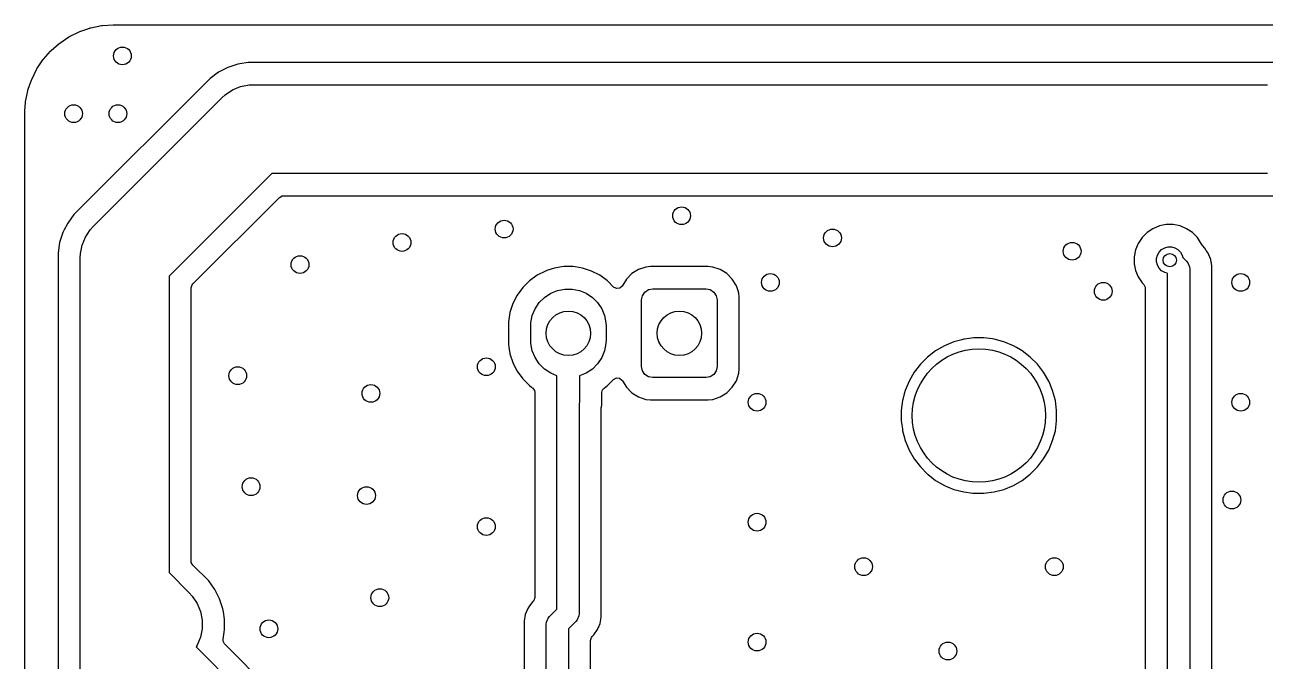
# Model space of a CAD drawing. Extents: x 2.03 to 8.88, y -5.74 to -2.97.
# Drawn here: x 2.028 to 3.128, y -3.537 to -2.972 of the extents above; entities that cross this region are included whole.
import ezdxf

# ---------------------------------------------------------------- set-up
doc = ezdxf.new("R2010")
doc.units = 0
doc.header["$MEASUREMENT"] = 0
doc.layers.add('BLACK', color=7, linetype='CONTINUOUS')

msp = doc.modelspace()

# ---------------------------------------------------------------- linework, layer by layer
at = {"layer": 'BLACK', "linetype": 'CONTINUOUS'}
for p, q in [((2.0672, -2.9829), (2.0759, -2.9786)), ((2.0759, -2.9786), (2.0765, -2.9784)), ((2.0765, -2.9784), (2.0834, -2.976)), ((2.0834, -2.976), (2.0856, -2.9752)), ((2.0856, -2.9752), (2.0862, -2.9751)), ((2.0862, -2.9751), (2.0957, -2.9732)), ((2.0957, -2.9732), (2.0963, -2.9731)), ((2.0963, -2.9731), (2.1061, -2.9725)), ((2.1061, -2.9725), (2.1065, -2.9725)), ((2.1065, -2.9725), (2.1089, -2.9725)), ((2.1089, -2.9725), (3.4515, -2.9725)), ((2.0509, -2.9953), (2.0581, -2.9889)), ((2.0581, -2.9889), (2.0586, -2.9886)), ((2.0586, -2.9886), (2.0667, -2.9832)), ((2.0667, -2.9832), (2.0672, -2.9829)), ((2.0383, -3.0116), (2.0437, -3.0035)), ((2.0437, -3.0035), (2.0441, -3.003)), ((2.0441, -3.003), (2.0504, -2.9958)), ((2.0504, -2.9958), (2.0509, -2.9953)), ((2.0337, -3.0208), (2.038, -3.0121)), ((2.038, -3.0121), (2.0383, -3.0116)), ((2.1994, -3.0144), (2.1919, -3.0199)), ((2.2077, -3.0102), (2.1994, -3.0144)), ((2.2165, -3.0073), (2.2077, -3.0102)), ((2.2182, -3.007), (2.2165, -3.0073)), ((2.2257, -3.0058), (2.2182, -3.007)), ((2.2182, -3.007), (2.2182, -3.007)), ((3.44, -3.0058), (2.2257, -3.0058)), ((2.0304, -3.0305), (2.0321, -3.0253)), ((2.0321, -3.0253), (2.0335, -3.0214)), ((2.0335, -3.0214), (2.0337, -3.0208)), ((2.1919, -3.0199), (2.0711, -3.1406)), ((2.1919, -3.0199), (2.1919, -3.0199)), ((2.2189, -3.0272), (2.2265, -3.0257)), ((2.2265, -3.0257), (2.2304, -3.0256)), ((2.2304, -3.0256), (2.874, -3.0256)), ((2.874, -3.0256), (2.9528, -3.0256)), ((2.9528, -3.0256), (3.1299, -3.0256)), ((2.0283, -3.0406), (2.0302, -3.0311)), ((2.0302, -3.0311), (2.0304, -3.0305)), ((2.2025, -3.0371), (2.2054, -3.0345)), ((2.2054, -3.0345), (2.2118, -3.0302)), ((2.2118, -3.0302), (2.2189, -3.0272)), ((2.0277, -3.0486), (2.0282, -3.0412)), ((2.0282, -3.0412), (2.0283, -3.0406)), ((2.0883, -3.1513), (2.2025, -3.0371)), ((2.0276, -3.051), (2.0277, -3.0486)), ((2.0276, -3.0513), (2.0276, -3.051)), ((2.0276, -5.2241), (2.0276, -3.0513)), ((2.2467, -3.1043), (2.1555, -3.1954)), ((2.874, -3.1043), (2.2467, -3.1043)), ((2.9528, -3.1043), (2.874, -3.1043)), ((3.1299, -3.1043), (2.9528, -3.1043)), ((2.2534, -3.1254), (2.2558, -3.1241)), ((2.2558, -3.1241), (2.2568, -3.124)), ((2.2568, -3.124), (2.8694, -3.124)), ((2.8694, -3.124), (2.9481, -3.124)), ((2.9481, -3.124), (3.1253, -3.124)), ((3.1253, -3.124), (3.1644, -3.124)), ((2.1766, -3.2022), (2.2534, -3.1254)), ((2.0711, -3.1406), (2.0656, -3.1482)), ((2.0711, -3.1406), (2.0711, -3.1406)), ((2.0614, -3.1565), (2.0585, -3.1653)), ((2.0625, -3.1542), (2.0614, -3.1565)), ((2.0656, -3.1482), (2.0625, -3.1542)), ((2.0829, -3.1583), (2.0857, -3.1542)), ((2.0857, -3.1542), (2.0883, -3.1513)), ((3.0232, -3.1566), (3.0188, -3.161)), ((3.0284, -3.1532), (3.0232, -3.1566)), ((3.0232, -3.1566), (3.0232, -3.1566)), ((3.0341, -3.1508), (3.0284, -3.1532)), ((3.0284, -3.1532), (3.0284, -3.1532)), ((3.0402, -3.1496), (3.0341, -3.1508)), ((3.0341, -3.1508), (3.0341, -3.1508)), ((3.0464, -3.1496), (3.0402, -3.1496)), ((3.0402, -3.1496), (3.0402, -3.1496)), ((3.0525, -3.1508), (3.0464, -3.1496)), ((3.0464, -3.1496), (3.0464, -3.1496)), ((3.0582, -3.1532), (3.0525, -3.1508)), ((3.0525, -3.1508), (3.0525, -3.1508)), ((3.0634, -3.1566), (3.0582, -3.1532)), ((3.0582, -3.1532), (3.0582, -3.1532)), ((3.0678, -3.161), (3.0634, -3.1566)), ((3.0634, -3.1566), (3.0634, -3.1566)), ((2.0585, -3.1653), (2.0571, -3.1745)), ((2.077, -3.1753), (2.0785, -3.1677)), ((2.0785, -3.1677), (2.0814, -3.1606)), ((2.0814, -3.1606), (2.0829, -3.1583)), ((3.0154, -3.1662), (3.013, -3.1719)), ((3.0188, -3.161), (3.0154, -3.1662)), ((3.0154, -3.1662), (3.0154, -3.1662)), ((3.0188, -3.161), (3.0188, -3.161)), ((3.0707, -3.1654), (3.0678, -3.161)), ((3.0712, -3.1662), (3.0707, -3.1654)), ((3.0716, -3.1671), (3.0712, -3.1662)), ((3.0723, -3.1681), (3.0716, -3.1671)), ((3.0724, -3.1684), (3.0723, -3.1681)), ((3.0725, -3.1685), (3.0724, -3.1684)), ((3.0741, -3.1701), (3.0725, -3.1685)), ((2.0571, -3.1745), (2.0571, -4.3671)), ((2.0768, -3.1791), (2.077, -3.1753)), ((2.0768, -3.4744), (2.0768, -3.1791)), ((3.013, -3.1719), (3.0118, -3.178)), ((3.0118, -3.178), (3.0118, -3.1842)), ((3.013, -3.1719), (3.013, -3.1719)), ((3.0316, -3.1796), (3.0324, -3.1766)), ((3.0316, -3.1826), (3.0316, -3.1796)), ((3.0324, -3.1766), (3.0339, -3.1739)), ((3.0339, -3.1739), (3.0361, -3.1717)), ((3.0361, -3.1717), (3.0388, -3.1702)), ((3.0388, -3.1702), (3.0418, -3.1694)), ((3.0418, -3.1694), (3.0448, -3.1694)), ((3.0448, -3.1694), (3.0478, -3.1702)), ((3.0478, -3.1702), (3.0505, -3.1717)), ((3.0505, -3.1717), (3.0527, -3.1739)), ((3.0527, -3.1739), (3.0542, -3.1766)), ((3.0542, -3.1766), (3.0548, -3.1786)), ((3.0548, -3.1786), (3.0581, -3.182)), ((3.0749, -3.1713), (3.0741, -3.1701)), ((3.0757, -3.1725), (3.0749, -3.1713)), ((3.0774, -3.175), (3.0757, -3.1725)), ((3.078, -3.1765), (3.0774, -3.175)), ((3.0774, -3.175), (3.0774, -3.175)), ((3.0774, -3.175), (3.0774, -3.175)), ((3.0796, -3.1804), (3.078, -3.1765)), ((2.4894, -3.1907), (2.482, -3.1945)), ((2.4906, -3.1903), (2.4894, -3.1907)), ((2.4953, -3.1888), (2.4906, -3.1903)), ((2.4974, -3.1881), (2.4953, -3.1888)), ((2.5037, -3.1871), (2.4974, -3.1881)), ((2.5057, -3.1868), (2.5037, -3.1871)), ((2.514, -3.1868), (2.5057, -3.1868)), ((2.5159, -3.1871), (2.514, -3.1868)), ((2.5223, -3.1881), (2.5159, -3.1871)), ((2.5303, -3.1907), (2.5223, -3.1881)), ((2.5223, -3.1881), (2.5223, -3.1881)), ((2.5223, -3.1881), (2.5223, -3.1881)), ((2.5377, -3.1945), (2.5303, -3.1907)), ((2.5303, -3.1907), (2.5303, -3.1907)), ((2.5303, -3.1907), (2.5303, -3.1907)), ((2.5721, -3.1894), (2.5662, -3.193)), ((2.5786, -3.1872), (2.5721, -3.1894)), ((2.5721, -3.1894), (2.5721, -3.1894)), ((2.5827, -3.1868), (2.5786, -3.1872)), ((2.5786, -3.1872), (2.5786, -3.1872)), ((2.6339, -3.1868), (2.5827, -3.1868)), ((2.5827, -3.1868), (2.5827, -3.1868)), ((2.6379, -3.1872), (2.6339, -3.1868)), ((2.6435, -3.1891), (2.6379, -3.1872)), ((2.6379, -3.1872), (2.6379, -3.1872)), ((2.6445, -3.1894), (2.6435, -3.1891)), ((2.6459, -3.1903), (2.6445, -3.1894)), ((2.6445, -3.1894), (2.6445, -3.1894)), ((2.6503, -3.193), (2.6459, -3.1903)), ((3.0118, -3.1842), (3.013, -3.1903)), ((3.013, -3.1903), (3.013, -3.1903)), ((3.013, -3.1903), (3.0154, -3.196)), ((3.0324, -3.1856), (3.0316, -3.1826)), ((3.0339, -3.1883), (3.0324, -3.1856)), ((3.0361, -3.1905), (3.0339, -3.1883)), ((3.0388, -3.192), (3.0361, -3.1905)), ((3.0581, -3.182), (3.0594, -3.1835)), ((3.0594, -3.1835), (3.0608, -3.1871)), ((3.0608, -3.1871), (3.0608, -3.1871)), ((3.0608, -3.1871), (3.061, -3.189)), ((3.061, -3.189), (3.061, -3.9016)), ((3.0798, -3.1812), (3.0796, -3.1804)), ((3.0803, -3.1837), (3.0798, -3.1812)), ((3.0803, -3.184), (3.0803, -3.1837)), ((3.0807, -3.186), (3.0803, -3.184)), ((3.0807, -3.1861), (3.0807, -3.186)), ((3.0807, -3.8837), (3.0807, -3.1861)), ((2.1555, -3.1954), (2.1555, -3.4581)), ((2.4752, -3.1994), (2.4693, -3.2053)), ((2.482, -3.1945), (2.4752, -3.1994)), ((2.5445, -3.1994), (2.5377, -3.1945)), ((2.5499, -3.2049), (2.5445, -3.1994)), ((2.5613, -3.1979), (2.5576, -3.204)), ((2.5662, -3.193), (2.5613, -3.1979)), ((2.6552, -3.1979), (2.6503, -3.193)), ((2.6589, -3.2038), (2.6552, -3.1979)), ((3.0154, -3.196), (3.0154, -3.196)), ((3.0154, -3.196), (3.0188, -3.2012)), ((3.0188, -3.2012), (3.0188, -3.2012)), ((3.0188, -3.2012), (3.0202, -3.2026)), ((3.0409, -3.1926), (3.0388, -3.192)), ((3.0413, -3.1931), (3.0409, -3.1926)), ((3.0413, -3.9016), (3.0413, -3.1931)), ((2.1752, -3.2056), (2.176, -3.203)), ((2.1752, -3.4479), (2.1752, -3.2056)), ((2.176, -3.203), (2.1766, -3.2022)), ((2.4644, -3.2121), (2.4606, -3.2196)), ((2.4693, -3.2053), (2.4644, -3.2121)), ((2.4886, -3.2141), (2.4941, -3.2104)), ((2.4941, -3.2104), (2.5001, -3.2079)), ((2.5001, -3.2079), (2.5066, -3.2067)), ((2.5066, -3.2067), (2.5131, -3.2067)), ((2.5131, -3.2067), (2.5196, -3.2079)), ((2.5196, -3.2079), (2.5256, -3.2104)), ((2.5256, -3.2104), (2.5311, -3.2141)), ((2.5503, -3.2052), (2.5499, -3.2049)), ((2.5528, -3.2063), (2.5503, -3.2052)), ((2.5555, -3.2058), (2.5528, -3.2063)), ((2.5576, -3.204), (2.5555, -3.2058)), ((2.5748, -3.2163), (2.5756, -3.2126)), ((2.5756, -3.2126), (2.5777, -3.2094)), ((2.5777, -3.2094), (2.5809, -3.2072)), ((2.5809, -3.2072), (2.5846, -3.2065)), ((2.5846, -3.2065), (2.6319, -3.2065)), ((2.6319, -3.2065), (2.6357, -3.2072)), ((2.6357, -3.2072), (2.6388, -3.2094)), ((2.6388, -3.2094), (2.641, -3.2126)), ((2.641, -3.2126), (2.6417, -3.2163)), ((2.6604, -3.2084), (2.6589, -3.2038)), ((2.661, -3.2103), (2.6604, -3.2084)), ((2.6614, -3.214), (2.661, -3.2103)), ((2.661, -3.2103), (2.661, -3.2103)), ((3.0202, -3.2026), (3.0215, -3.205)), ((3.0215, -3.205), (3.0216, -3.206)), ((3.0216, -3.206), (3.0216, -3.7639)), ((2.4606, -3.2196), (2.458, -3.2275)), ((2.4803, -3.2242), (2.484, -3.2187)), ((2.484, -3.2187), (2.4886, -3.2141)), ((2.5311, -3.2141), (2.5357, -3.2187)), ((2.5357, -3.2187), (2.5394, -3.2242)), ((2.5748, -3.2754), (2.5748, -3.2163)), ((2.6417, -3.2163), (2.6417, -3.2754)), ((2.6614, -3.2144), (2.6614, -3.214)), ((2.6614, -3.2774), (2.6614, -3.2144)), ((2.458, -3.2275), (2.4567, -3.2358)), ((2.4765, -3.2367), (2.4778, -3.2302)), ((2.4778, -3.2302), (2.4803, -3.2242)), ((2.5394, -3.2242), (2.5419, -3.2302)), ((2.5419, -3.2302), (2.5431, -3.2367)), ((2.4567, -3.2358), (2.4567, -3.256)), ((2.4764, -3.24), (2.4765, -3.2367)), ((2.4764, -3.2518), (2.4764, -3.24)), ((2.5431, -3.2367), (2.5433, -3.24)), ((2.5433, -3.24), (2.5433, -3.2518)), ((2.4567, -3.256), (2.457, -3.2582)), ((2.4765, -3.2551), (2.4764, -3.2518)), ((2.4778, -3.2615), (2.4765, -3.2551)), ((2.5431, -3.2551), (2.5419, -3.2615)), ((2.5433, -3.2518), (2.5431, -3.2551)), ((2.8435, -3.257), (2.8356, -3.2615)), ((2.8518, -3.2535), (2.8435, -3.257)), ((2.8435, -3.257), (2.8435, -3.257)), ((2.8589, -3.2516), (2.8518, -3.2535)), ((2.8605, -3.2512), (2.8589, -3.2516)), ((2.8612, -3.2511), (2.8605, -3.2512)), ((2.8695, -3.25), (2.8612, -3.2511)), ((2.8785, -3.25), (2.8695, -3.25)), ((2.8695, -3.25), (2.8695, -3.25)), ((2.8859, -3.2509), (2.8785, -3.25)), ((2.8785, -3.25), (2.8785, -3.25)), ((2.8875, -3.2512), (2.8859, -3.2509)), ((2.895, -3.2532), (2.8875, -3.2512)), ((2.8962, -3.2535), (2.895, -3.2532)), ((2.9046, -3.257), (2.8962, -3.2535)), ((2.9073, -3.2585), (2.9046, -3.257)), ((2.9046, -3.257), (2.9046, -3.257)), ((2.457, -3.2582), (2.4579, -3.2638)), ((2.4579, -3.2638), (2.458, -3.2642)), ((2.458, -3.2642), (2.4604, -3.2717)), ((2.4803, -3.2675), (2.4778, -3.2615)), ((2.484, -3.273), (2.4803, -3.2675)), ((2.5394, -3.2675), (2.5357, -3.273)), ((2.5419, -3.2615), (2.5394, -3.2675)), ((2.8285, -3.267), (2.8221, -3.2734)), ((2.8356, -3.2615), (2.8285, -3.267)), ((2.911, -3.2607), (2.9073, -3.2585)), ((2.9124, -3.2615), (2.911, -3.2607)), ((2.9196, -3.267), (2.9124, -3.2615)), ((2.9259, -3.2734), (2.9196, -3.267)), ((2.9196, -3.267), (2.9196, -3.267)), ((2.4604, -3.2717), (2.4606, -3.2722)), ((2.4606, -3.2722), (2.4644, -3.2796)), ((2.4886, -3.2776), (2.484, -3.273)), ((2.4941, -3.2813), (2.4886, -3.2776)), ((2.5311, -3.2776), (2.5256, -3.2813)), ((2.5357, -3.273), (2.5311, -3.2776)), ((2.5756, -3.2792), (2.5748, -3.2754)), ((2.6417, -3.2754), (2.641, -3.2792)), ((2.661, -3.2814), (2.6614, -3.2774)), ((2.8221, -3.2734), (2.8166, -3.2805)), ((2.9269, -3.2746), (2.9259, -3.2734)), ((2.9259, -3.2734), (2.9259, -3.2734)), ((2.9259, -3.2734), (2.9259, -3.2734)), ((2.9314, -3.2805), (2.9269, -3.2746)), ((2.4644, -3.2796), (2.4693, -3.2864)), ((2.4693, -3.2864), (2.4752, -3.2923)), ((2.4996, -3.2836), (2.4941, -3.2813)), ((2.4996, -3.3071), (2.4996, -3.2836)), ((2.5256, -3.2813), (2.5197, -3.2837)), ((2.5197, -3.2837), (2.5197, -3.3067)), ((2.5445, -3.2923), (2.5499, -3.2869)), ((2.5499, -3.2869), (2.5524, -3.2855)), ((2.5524, -3.2855), (2.5551, -3.2857)), ((2.5551, -3.2857), (2.5573, -3.2874)), ((2.5573, -3.2874), (2.5576, -3.2878)), ((2.5576, -3.2878), (2.5577, -3.288)), ((2.5577, -3.288), (2.5577, -3.288)), ((2.5577, -3.288), (2.5613, -3.2938)), ((2.5777, -3.2824), (2.5756, -3.2792)), ((2.5809, -3.2845), (2.5777, -3.2824)), ((2.5846, -3.2852), (2.5809, -3.2845)), ((2.6319, -3.2852), (2.5846, -3.2852)), ((2.6357, -3.2845), (2.6319, -3.2852)), ((2.6388, -3.2824), (2.6357, -3.2845)), ((2.641, -3.2792), (2.6388, -3.2824)), ((2.6552, -3.2938), (2.6589, -3.288)), ((2.6589, -3.288), (2.661, -3.2814)), ((2.8121, -3.2884), (2.8086, -3.2967)), ((2.8166, -3.2805), (2.8121, -3.2884)), ((2.8121, -3.2884), (2.8121, -3.2884)), ((2.936, -3.2884), (2.9314, -3.2805)), ((2.9314, -3.2805), (2.9314, -3.2805)), ((2.9314, -3.2805), (2.9314, -3.2805)), ((2.9368, -3.2905), (2.936, -3.2884)), ((2.936, -3.2884), (2.936, -3.2884)), ((2.936, -3.2884), (2.936, -3.2884)), ((2.4752, -3.2923), (2.477, -3.2936)), ((2.477, -3.2936), (2.4778, -3.2942)), ((2.4778, -3.2942), (2.4779, -3.2943)), ((2.4779, -3.2943), (2.4796, -3.2965)), ((2.4796, -3.2965), (2.4799, -3.2982)), ((2.4799, -3.2982), (2.4799, -3.4802)), ((2.5394, -3.2985), (2.5402, -3.2959)), ((2.5394, -3.3096), (2.5394, -3.2985)), ((2.5402, -3.2959), (2.5414, -3.2946)), ((2.5414, -3.2946), (2.5445, -3.2923)), ((2.5613, -3.2938), (2.5662, -3.2987)), ((2.5662, -3.2987), (2.5721, -3.3024)), ((2.6445, -3.3024), (2.6503, -3.2987)), ((2.6503, -3.2987), (2.6552, -3.2938)), ((2.8078, -3.2996), (2.8065, -3.3046)), ((2.8086, -3.2967), (2.8078, -3.2996)), ((2.9394, -3.2967), (2.9368, -3.2905)), ((2.9418, -3.3054), (2.9394, -3.2967)), ((2.4996, -3.3169), (2.4996, -3.3071)), ((2.5195, -3.3086), (2.5193, -3.3091)), ((2.5193, -3.3091), (2.5193, -3.3169)), ((2.5197, -3.3067), (2.5195, -3.3086)), ((2.539, -3.3121), (2.5391, -3.3111)), ((2.539, -3.3144), (2.539, -3.3121)), ((2.5391, -3.3111), (2.5394, -3.3096)), ((2.5721, -3.3024), (2.5786, -3.3045)), ((2.5786, -3.3045), (2.5827, -3.3049)), ((2.5827, -3.3049), (2.6339, -3.3049)), ((2.6339, -3.3049), (2.6379, -3.3045)), ((2.6379, -3.3045), (2.6445, -3.3024)), ((2.8063, -3.3054), (2.8051, -3.3144)), ((2.8065, -3.3046), (2.8063, -3.3054)), ((2.8063, -3.3054), (2.8063, -3.3054)), ((2.9429, -3.3144), (2.9418, -3.3054)), ((2.4996, -3.4904), (2.4996, -3.3169)), ((2.5193, -3.3169), (2.5193, -3.4945)), ((2.539, -3.4974), (2.539, -3.3144)), ((2.8051, -3.3144), (2.8051, -3.3234)), ((2.9429, -3.3234), (2.9429, -3.3144)), ((2.8051, -3.3234), (2.8061, -3.3307)), ((2.8061, -3.3307), (2.8063, -3.3324)), ((2.8063, -3.3324), (2.8074, -3.3366)), ((2.9394, -3.3411), (2.9418, -3.3324)), ((2.9418, -3.3324), (2.9429, -3.3234)), ((2.8074, -3.3366), (2.8086, -3.3411)), ((2.8086, -3.3411), (2.8121, -3.3494)), ((2.936, -3.3494), (2.9394, -3.3411)), ((2.8121, -3.3494), (2.8121, -3.3494)), ((2.8121, -3.3494), (2.8166, -3.3573)), ((2.9314, -3.3573), (2.936, -3.3494)), ((2.8166, -3.3573), (2.8221, -3.3644)), ((2.8221, -3.3644), (2.8221, -3.3644)), ((2.8221, -3.3644), (2.8285, -3.3708)), ((2.9196, -3.3708), (2.9259, -3.3644)), ((2.9259, -3.3644), (2.9314, -3.3573)), ((2.9259, -3.3644), (2.9259, -3.3644)), ((2.9259, -3.3644), (2.9259, -3.3644)), ((2.8285, -3.3708), (2.8285, -3.3708)), ((2.8285, -3.3708), (2.8285, -3.3708)), ((2.8285, -3.3708), (2.829, -3.3712)), ((2.829, -3.3712), (2.8356, -3.3763)), ((2.8356, -3.3763), (2.8356, -3.3763)), ((2.8356, -3.3763), (2.8356, -3.3763)), ((2.8356, -3.3763), (2.8435, -3.3808)), ((2.9046, -3.3808), (2.9124, -3.3763)), ((2.9124, -3.3763), (2.9196, -3.3708)), ((2.9196, -3.3708), (2.9196, -3.3708)), ((2.9196, -3.3708), (2.9196, -3.3708)), ((2.8435, -3.3808), (2.8435, -3.3808)), ((2.8435, -3.3808), (2.8435, -3.3808)), ((2.8435, -3.3808), (2.8461, -3.3819)), ((2.8461, -3.3819), (2.8518, -3.3843)), ((2.8518, -3.3843), (2.8605, -3.3866)), ((2.8605, -3.3866), (2.8687, -3.3877)), ((2.8687, -3.3877), (2.8693, -3.3878)), ((2.8693, -3.3878), (2.8695, -3.3878)), ((2.8695, -3.3878), (2.8695, -3.3878)), ((2.8695, -3.3878), (2.8785, -3.3878)), ((2.8785, -3.3878), (2.8875, -3.3866)), ((2.8785, -3.3878), (2.8785, -3.3878)), ((2.8875, -3.3866), (2.8962, -3.3843)), ((2.8962, -3.3843), (2.9046, -3.3808)), ((2.1753, -3.449), (2.1752, -3.4479)), ((2.1766, -3.4514), (2.1753, -3.449)), ((2.1907, -3.4655), (2.1766, -3.4514)), ((2.1555, -3.4581), (2.1735, -3.4761)), ((2.1962, -3.473), (2.1907, -3.4655)), ((2.0768, -4.3624), (2.0768, -3.4744)), ((2.1735, -3.4761), (2.1761, -3.479)), ((2.2004, -3.4813), (2.1962, -3.473)), ((2.1761, -3.479), (2.1804, -3.4854)), ((2.1804, -3.4854), (2.1833, -3.4925)), ((2.2033, -3.4901), (2.2004, -3.4813)), ((2.4754, -3.4875), (2.4738, -3.4899)), ((2.4755, -3.4873), (2.4754, -3.4875)), ((2.4754, -3.4875), (2.4754, -3.4875)), ((2.477, -3.4851), (2.4755, -3.4873)), ((2.4787, -3.4835), (2.477, -3.4851)), ((2.4788, -3.4833), (2.4787, -3.4835)), ((2.4791, -3.4829), (2.4788, -3.4833)), ((2.4792, -3.4826), (2.4791, -3.4829)), ((2.4795, -3.4821), (2.4792, -3.4826)), ((2.4796, -3.4811), (2.4795, -3.4821)), ((2.4799, -3.4802), (2.4796, -3.4811)), ((2.1833, -3.4925), (2.1848, -3.5001)), ((2.2037, -3.4929), (2.2033, -3.4901)), ((2.2047, -3.4993), (2.2037, -3.4929)), ((2.4716, -3.4953), (2.4705, -3.501)), ((2.4738, -3.4899), (2.4716, -3.4953)), ((2.4716, -3.4953), (2.4716, -3.4953)), ((2.4738, -3.4899), (2.4738, -3.4899)), ((2.4903, -3.502), (2.4918, -3.4985)), ((2.4918, -3.4985), (2.493, -3.497)), ((2.4918, -3.4985), (2.4918, -3.4985)), ((2.493, -3.497), (2.4996, -3.4904)), ((2.5191, -3.4964), (2.5176, -3.5)), ((2.5193, -3.4945), (2.5191, -3.4964)), ((2.5385, -3.4996), (2.539, -3.4974)), ((2.1848, -3.5078), (2.1833, -3.5154)), ((2.1848, -3.5001), (2.1848, -3.5078)), ((2.2044, -3.511), (2.2047, -3.5086)), ((2.2047, -3.5086), (2.2047, -3.4993)), ((2.4705, -3.501), (2.4705, -3.501)), ((2.4705, -3.501), (2.4705, -3.5779)), ((2.4902, -3.5039), (2.4903, -3.502)), ((2.4902, -3.575), (2.4902, -3.5039)), ((2.5164, -3.5014), (2.5098, -3.508)), ((2.5098, -3.508), (2.5098, -3.5709)), ((2.5176, -3.5), (2.5164, -3.5014)), ((2.5176, -3.5), (2.5176, -3.5)), ((2.5324, -3.5133), (2.5356, -3.5085)), ((2.5356, -3.5085), (2.536, -3.5077)), ((2.536, -3.5077), (2.5364, -3.5066)), ((2.5364, -3.5066), (2.5379, -3.5031)), ((2.5379, -3.5031), (2.5385, -3.4996)), ((2.1833, -3.5154), (2.1804, -3.5225)), ((2.2034, -3.517), (2.2044, -3.511)), ((2.2035, -3.5188), (2.2034, -3.517)), ((2.2048, -3.5213), (2.2035, -3.5188)), ((2.5295, -3.5182), (2.5303, -3.5156)), ((2.5295, -3.5607), (2.5295, -3.5182)), ((2.5303, -3.5156), (2.531, -3.5147)), ((2.531, -3.5147), (2.5324, -3.5133)), ((2.5324, -3.5133), (2.5324, -3.5133)), ((2.1804, -3.5225), (2.1795, -3.5238)), ((2.1795, -3.5238), (2.422, -3.7664)), ((2.4288, -3.7453), (2.2048, -3.5213))]:
    msp.add_line(p, q, dxfattribs=at)
at = {"layer": 'BLACK'}
for centre, radius in [((2.1142, -3), 0.00787), ((2.0709, -3.0512), 0.00787), ((2.1102, -3.0512), 0.00787), ((2.6102, -3.1417), 0.00787), ((2.4528, -3.1535), 0.00787), ((2.3622, -3.1654), 0.00787), ((2.7441, -3.1614), 0.00787), ((2.9567, -3.1732), 0.00787), ((2.2717, -3.185), 0.00787), ((3.0433, -3.1811), 0.00591), ((2.689, -3.2008), 0.00787), ((2.9843, -3.2087), 0.00787), ((3.1063, -3.2008), 0.00787), ((2.5098, -3.2459), 0.0197), ((2.6083, -3.2459), 0.0197), ((2.437, -3.2756), 0.00787), ((2.874, -3.3189), 0.0591), ((2.2165, -3.2835), 0.00787), ((2.3346, -3.2992), 0.00787), ((2.6772, -3.3071), 0.00787), ((3.1063, -3.3071), 0.00787), ((2.2283, -3.3819), 0.00787), ((2.3307, -3.3898), 0.00787), ((3.0984, -3.3937), 0.00787), ((2.437, -3.4173), 0.00787), ((2.6772, -3.4134), 0.00787), ((2.7717, -3.4528), 0.00787), ((2.9409, -3.4528), 0.00787), ((2.3425, -3.4803), 0.00787), ((2.2441, -3.5079), 0.00787), ((2.6772, -3.5197), 0.00787), ((2.8465, -3.5276), 0.00787)]:
    msp.add_circle(centre, radius, dxfattribs=at)
at = {"layer": 'WHITE'}
for centre, radius in [((2.1142, -3), 0.00787), ((2.0709, -3.0512), 0.00787), ((2.1102, -3.0512), 0.00787), ((2.6102, -3.1417), 0.00787), ((2.4528, -3.1535), 0.00787), ((2.3622, -3.1654), 0.00787), ((2.7441, -3.1614), 0.00787), ((2.9567, -3.1732), 0.00787), ((2.2717, -3.185), 0.00787), ((3.0433, -3.1811), 0.00591), ((2.689, -3.2008), 0.00787), ((2.9843, -3.2087), 0.00787), ((3.1063, -3.2008), 0.00787), ((2.5098, -3.2459), 0.0197), ((2.6083, -3.2459), 0.0197), ((2.437, -3.2756), 0.00787), ((2.874, -3.3189), 0.0591), ((2.2165, -3.2835), 0.00787), ((2.3346, -3.2992), 0.00787), ((2.6772, -3.3071), 0.00787), ((3.1063, -3.3071), 0.00787), ((2.2283, -3.3819), 0.00787), ((2.3307, -3.3898), 0.00787), ((3.0984, -3.3937), 0.00787), ((2.437, -3.4173), 0.00787), ((2.6772, -3.4134), 0.00787), ((2.7717, -3.4528), 0.00787), ((2.9409, -3.4528), 0.00787), ((2.3425, -3.4803), 0.00787), ((2.2441, -3.5079), 0.00787), ((2.6772, -3.5197), 0.00787), ((2.8465, -3.5276), 0.00787)]:
    msp.add_circle(centre, radius, dxfattribs=at)

doc.saveas('drawing.dxf')
